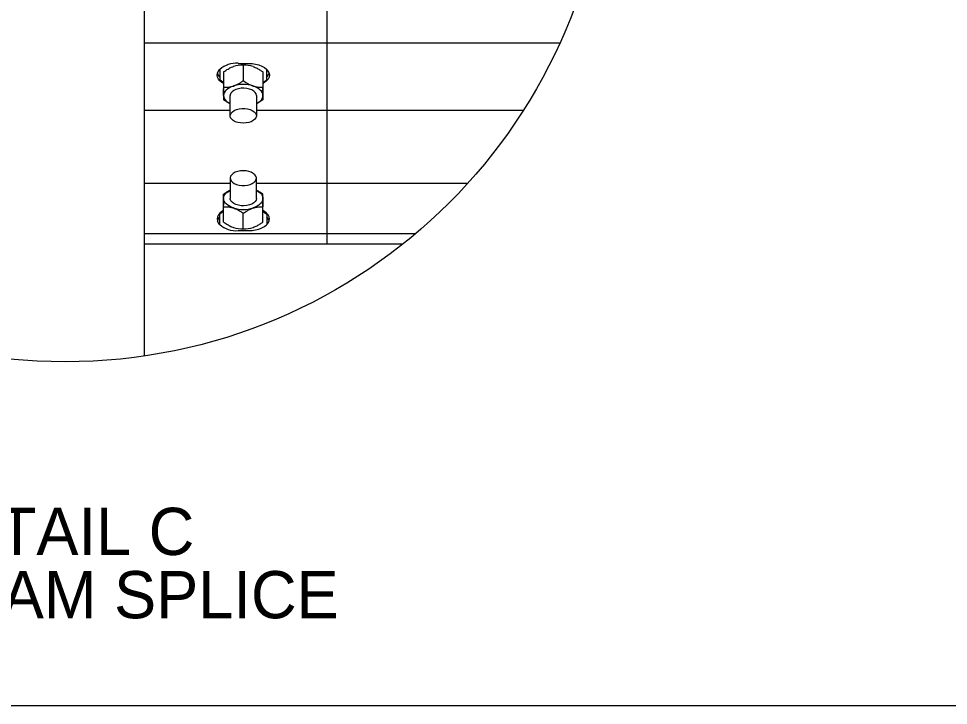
# Model space of a CAD drawing. Extents: x 503 to 668, y 594 to 694.
# Drawn here: x 622.78 to 642.46, y 594.33 to 608.87 of the extents above; entities that cross this region are included whole.
import ezdxf

# ---------------------------------------------------------------- set-up
doc = ezdxf.new("R2010")
doc.units = 0
doc.layers.add('Level 2', color=7, linetype='Continuous')
doc.layers.add('R_OR_NAMEBOUND_PR', color=7, linetype='Continuous')

msp = doc.modelspace()

# ---------------------------------------------------------------- linework, layer by layer
at = {"layer": 'Level 2'}
for p, q in [((625.436, 622.81), (625.436, 601.723)), ((629.304, 621.716), (629.304, 604.094)), ((629.304, 608.347), (625.436, 608.347)), ((634.238, 608.347), (629.304, 608.347)), ((627.425, 607.92), (627.647, 607.92)), ((627.536, 607.883), (627.536, 607.554)), ((627.037, 607.792), (627.037, 607.574)), ((627.12, 607.738), (627.12, 607.15)), ((627.952, 607.738), (627.952, 607.15)), ((628.035, 607.574), (628.035, 607.792)), ((627.259, 606.808), (627.259, 607.239)), ((627.813, 607.239), (627.813, 606.808)), ((627.259, 606.919), (625.436, 606.919)), ((629.304, 606.919), (627.813, 606.919)), ((633.463, 606.919), (629.304, 606.919)), ((627.259, 605.379), (625.436, 605.379)), ((627.259, 605.49), (627.259, 605.059)), ((627.813, 605.059), (627.813, 605.49)), ((629.304, 605.379), (627.813, 605.379)), ((632.288, 605.379), (629.304, 605.379)), ((627.12, 604.56), (627.12, 605.148)), ((627.952, 604.56), (627.952, 605.148)), ((627.037, 604.506), (627.037, 604.724)), ((627.536, 604.415), (627.536, 604.745)), ((628.035, 604.724), (628.035, 604.506)), ((627.425, 604.378), (627.647, 604.378)), ((629.304, 604.311), (625.436, 604.311)), ((631.181, 604.311), (629.304, 604.311)), ((629.304, 604.094), (625.436, 604.094)), ((630.917, 604.094), (629.304, 604.094))]:
    msp.add_line(p, q, dxfattribs=at)
for points in [[(627.647, 607.92), (627.724, 607.917), (627.798, 607.905), (627.869, 607.887), (627.932, 607.862), (627.986, 607.832), (628.031, 607.796), (628.035, 607.792)], [(627.12, 607.493), (627.085, 607.513), (627.041, 607.548), (627.009, 607.587), (626.988, 607.629), (626.982, 607.672), (626.987, 607.711)], [(627.12, 607.493), (627.085, 607.513), (627.041, 607.548), (627.009, 607.587), (626.988, 607.629), (626.982, 607.672)], [(628.085, 607.711), (628.09, 607.672), (628.083, 607.629), (628.063, 607.587), (628.031, 607.548), (627.986, 607.513), (627.952, 607.493)], [(628.09, 607.672), (628.083, 607.629), (628.063, 607.587), (628.031, 607.548), (627.986, 607.513), (627.952, 607.493)], [(627.12, 607.511), (627.085, 607.533), (627.037, 607.574)], [(627.952, 607.511), (627.987, 607.533), (628.035, 607.574)], [(627.328, 607.44), (627.283, 607.423), (627.242, 607.403), (627.206, 607.38), (627.176, 607.355), (627.152, 607.328), (627.134, 607.299), (627.124, 607.269), (627.12, 607.239)], [(627.813, 607.239), (627.807, 607.272), (627.787, 607.304), (627.757, 607.333), (627.715, 607.357), (627.666, 607.376), (627.61, 607.388), (627.551, 607.394), (627.491, 607.392), (627.433, 607.383), (627.38, 607.367), (627.335, 607.345), (627.299, 607.319), (627.273, 607.288), (627.261, 607.255), (627.261, 607.239)], [(627.952, 607.239), (627.948, 607.269), (627.938, 607.299), (627.92, 607.328), (627.896, 607.355), (627.866, 607.38), (627.83, 607.403), (627.789, 607.423), (627.744, 607.44)], [(627.12, 607.239), (627.124, 607.208), (627.134, 607.178), (627.152, 607.15), (627.176, 607.122), (627.206, 607.097), (627.242, 607.074), (627.259, 607.066)], [(627.813, 607.066), (627.83, 607.074), (627.866, 607.097), (627.896, 607.122), (627.92, 607.15), (627.938, 607.178), (627.948, 607.208), (627.952, 607.239)], [(627.536, 606.653), (627.476, 606.657), (627.42, 606.667), (627.368, 606.685), (627.325, 606.708), (627.291, 606.736), (627.269, 606.767), (627.259, 606.8), (627.263, 606.833), (627.279, 606.866), (627.307, 606.895), (627.345, 606.921), (627.393, 606.941), (627.448, 606.955), (627.506, 606.962), (627.566, 606.962), (627.624, 606.955), (627.679, 606.941), (627.727, 606.921), (627.765, 606.895), (627.793, 606.866), (627.809, 606.833), (627.813, 606.8), (627.803, 606.767), (627.781, 606.736), (627.747, 606.708), (627.704, 606.685), (627.652, 606.667), (627.596, 606.657), (627.536, 606.653)], [(627.536, 605.645), (627.476, 605.641), (627.42, 605.631), (627.368, 605.613), (627.325, 605.59), (627.291, 605.562), (627.269, 605.531), (627.259, 605.498), (627.263, 605.465), (627.279, 605.432), (627.307, 605.403), (627.345, 605.377), (627.393, 605.357), (627.448, 605.343), (627.506, 605.336), (627.566, 605.336), (627.624, 605.343), (627.679, 605.357), (627.727, 605.377), (627.765, 605.403), (627.793, 605.432), (627.809, 605.465), (627.813, 605.498), (627.803, 605.531), (627.781, 605.562), (627.747, 605.59), (627.704, 605.613), (627.652, 605.631), (627.596, 605.641), (627.536, 605.645)], [(627.12, 605.059), (627.124, 605.09), (627.134, 605.12), (627.152, 605.148), (627.176, 605.176), (627.206, 605.201), (627.242, 605.224), (627.259, 605.232)], [(627.813, 605.232), (627.83, 605.224), (627.866, 605.201), (627.896, 605.176), (627.92, 605.148), (627.938, 605.12), (627.948, 605.09), (627.952, 605.059)], [(627.328, 604.858), (627.283, 604.875), (627.242, 604.895), (627.206, 604.918), (627.176, 604.943), (627.152, 604.97), (627.134, 604.999), (627.124, 605.029), (627.12, 605.059)], [(627.813, 605.059), (627.807, 605.026), (627.787, 604.994), (627.757, 604.965), (627.715, 604.941), (627.666, 604.922), (627.61, 604.91), (627.551, 604.904), (627.491, 604.906), (627.433, 604.915), (627.38, 604.931), (627.335, 604.953), (627.299, 604.979), (627.273, 605.01), (627.261, 605.043), (627.261, 605.059)], [(627.952, 605.059), (627.948, 605.029), (627.938, 604.999), (627.92, 604.97), (627.896, 604.943), (627.866, 604.918), (627.83, 604.895), (627.789, 604.875), (627.744, 604.858)], [(627.12, 604.805), (627.085, 604.785), (627.041, 604.75), (627.009, 604.711), (626.988, 604.669), (626.982, 604.626)], [(627.12, 604.805), (627.085, 604.785), (627.041, 604.75), (627.009, 604.711), (626.988, 604.669), (626.982, 604.626), (626.987, 604.587)], [(627.12, 604.787), (627.085, 604.765), (627.037, 604.724)], [(628.09, 604.626), (628.083, 604.669), (628.063, 604.711), (628.031, 604.75), (627.986, 604.785), (627.952, 604.805)], [(628.085, 604.587), (628.09, 604.626), (628.083, 604.669), (628.063, 604.711), (628.031, 604.75), (627.986, 604.785), (627.952, 604.805)], [(627.952, 604.787), (627.987, 604.765), (628.035, 604.724)], [(627.647, 604.378), (627.724, 604.381), (627.798, 604.393), (627.869, 604.411), (627.932, 604.436), (627.986, 604.466), (628.031, 604.502), (628.035, 604.506)]]:
    msp.add_lwpolyline(points, dxfattribs=at)
msp.add_circle((623.764, 613.104), 11.503, dxfattribs=at)
for centre, radius, start, end in [((627.395, 607.36), 0.561, 86.9285, 129.6071), ((627.536, 607.179), 0.703, 72.7976, 107.2024), ((627.164, 607.658), 0.185, 133.4842, 163.472), ((627.146, 607.749), 0.162, 192.8802, 227.869), ((627.908, 607.658), 0.185, 16.5279, 46.5158), ((627.926, 607.749), 0.162, 312.131, 347.1198), ((627.536, 606.769), 0.703, 72.7976, 107.2024), ((627.536, 605.529), 0.703, 252.7976, 287.2024), ((627.164, 604.64), 0.185, 196.528, 226.5158), ((627.146, 604.549), 0.162, 132.131, 167.1198), ((627.926, 604.549), 0.162, 12.8802, 47.869), ((627.908, 604.64), 0.185, 313.4842, 343.4721), ((627.395, 604.938), 0.561, 230.3929, 273.0715), ((627.536, 605.119), 0.703, 252.7976, 287.2024)]:
    msp.add_arc(centre, radius, start, end, dxfattribs=at)
for points in [[(627.12, 607.738), (627.152, 607.76), (627.218, 607.806), (627.29, 607.839), (627.327, 607.851), (627.328, 607.851)], [(627.744, 607.851), (627.773, 607.84), (627.832, 607.817), (627.901, 607.774), (627.941, 607.746), (627.952, 607.738)], [(627.328, 607.44), (627.357, 607.452), (627.416, 607.474), (627.485, 607.517), (627.525, 607.545), (627.536, 607.554)], [(627.536, 607.554), (627.568, 607.531), (627.634, 607.485), (627.706, 607.453), (627.743, 607.441), (627.744, 607.44)], [(627.12, 607.419), (627.152, 607.417), (627.218, 607.414), (627.29, 607.428), (627.327, 607.44), (627.328, 607.44)], [(627.12, 607.239), (627.12, 607.242), (627.12, 607.262), (627.12, 607.307), (627.12, 607.356), (627.12, 607.381)], [(627.744, 607.44), (627.773, 607.433), (627.832, 607.417), (627.901, 607.415), (627.941, 607.418), (627.952, 607.419)], [(627.952, 607.239), (627.952, 607.242), (627.952, 607.262), (627.952, 607.308), (627.952, 607.367), (627.952, 607.406), (627.952, 607.419)], [(627.259, 607.065), (627.253, 607.068), (627.217, 607.085), (627.171, 607.114), (627.131, 607.142), (627.12, 607.15)], [(627.952, 607.15), (627.92, 607.128), (627.874, 607.096), (627.827, 607.071), (627.813, 607.065)], [(627.259, 605.233), (627.253, 605.23), (627.217, 605.213), (627.171, 605.184), (627.131, 605.156), (627.12, 605.148)], [(627.952, 605.148), (627.92, 605.17), (627.874, 605.202), (627.827, 605.227), (627.813, 605.233)], [(627.12, 605.059), (627.12, 605.056), (627.12, 605.036), (627.12, 604.991), (627.12, 604.942), (627.12, 604.917)], [(627.952, 605.059), (627.952, 605.056), (627.952, 605.036), (627.952, 604.991), (627.952, 604.931), (627.952, 604.892), (627.952, 604.879)], [(627.12, 604.879), (627.152, 604.881), (627.218, 604.884), (627.29, 604.87), (627.327, 604.858), (627.328, 604.858)], [(627.328, 604.858), (627.357, 604.847), (627.416, 604.824), (627.485, 604.781), (627.525, 604.753), (627.536, 604.745)], [(627.536, 604.745), (627.568, 604.767), (627.634, 604.813), (627.706, 604.845), (627.743, 604.857), (627.744, 604.858)], [(627.744, 604.858), (627.773, 604.865), (627.832, 604.881), (627.901, 604.883), (627.941, 604.88), (627.952, 604.879)], [(627.12, 604.56), (627.152, 604.538), (627.218, 604.492), (627.29, 604.459), (627.327, 604.447), (627.328, 604.447)], [(627.744, 604.447), (627.773, 604.458), (627.832, 604.481), (627.901, 604.524), (627.941, 604.552), (627.952, 604.56)]]:
    msp.add_open_spline(points, degree=3, dxfattribs=at)
at = {"layer": 'R_OR_NAMEBOUND_PR'}
msp.add_lwpolyline([(503.024, 594.327), (668.025, 594.327), (668.025, 694.453), (503.024, 694.453)], close=True, dxfattribs=at)

# ---------------------------------------------------------------- texts
at = {"layer": 'Level 2'}
for s, p in [('DETAIL C', (620.481, 597.511)), ('THRIE BEAM SPLICE', (616.256, 596.171))]:
    msp.add_text(s, height=1, dxfattribs=at).set_placement(p)

doc.saveas('drawing.dxf')
